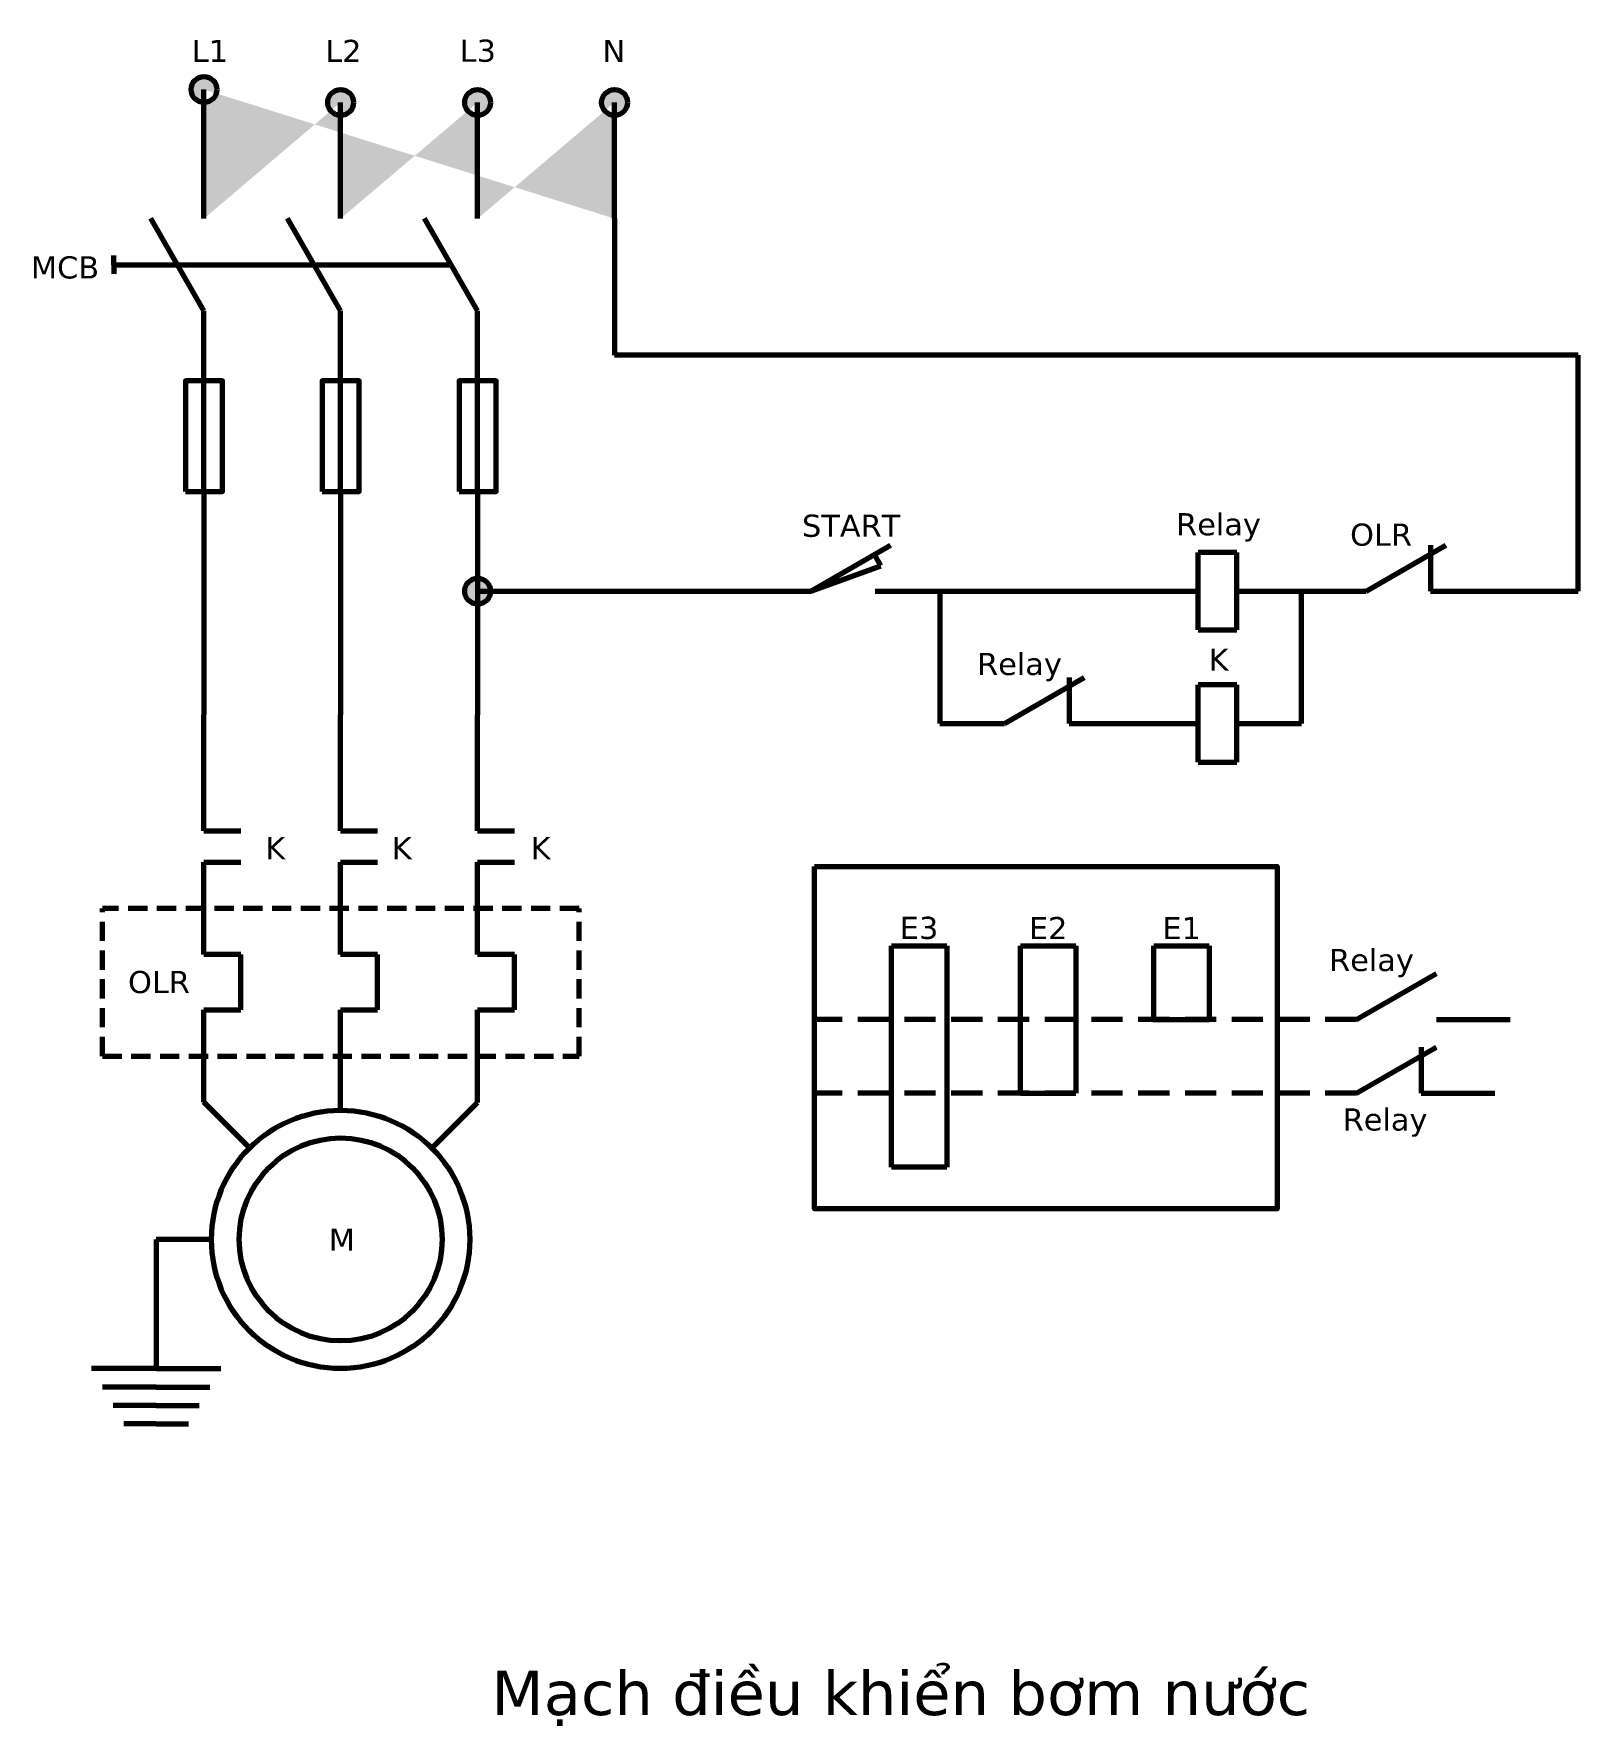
# Model space of a CAD drawing. Header units: inches. Extents: x -249378 to 8604139, y -7721310 to 888715.
# Drawn here: x 5124131 to 5542711, y -2919860 to -2461214 of the extents above; entities that cross this region are included whole.
import ezdxf

# ---------------------------------------------------------------- set-up
doc = ezdxf.new("R2010")
doc.units = ezdxf.units.IN
doc.header["$LTSCALE"] = 130
doc.header["$MEASUREMENT"] = 0
doc.linetypes.add('DASHED', pattern=[0.75, 0.5, -0.25])
doc.styles.add('khong-ren', font='verdana_0.ttf', dxfattribs={"height": 400})

msp = doc.modelspace()

# ---------------------------------------------------------------- hatches: boundary and pattern name
at = {"lineweight": 70, "ltscale": 130}
h = msp.add_hatch(color=256, dxfattribs=at)
edge = h.paths.add_edge_path()
edge.add_arc((5281535, -2479810), 3500, 0, 360)
edge = h.paths.add_edge_path()
edge.add_arc((5244411, -2479810), 3500, 0, 360)
edge = h.paths.add_edge_path()
edge.add_arc((5207288, -2479810), 3500, 0, 360)
edge = h.paths.add_edge_path()
edge.add_arc((5170249, -2476310), 3500, 0, 360)
edge = h.paths.add_edge_path()
edge.add_line((5170249, -2479810), (5170249, -2476310))
edge.add_line((5281535, -2511294), (5281535, -2486294))
edge.add_line((5281535, -2504810), (5281535, -2479810))
edge.add_line((5244411, -2511294), (5244411, -2486294))
edge.add_line((5244411, -2504810), (5244411, -2479810))
edge.add_line((5207288, -2511294), (5207288, -2486294))
edge.add_line((5207288, -2504810), (5207288, -2479810))
edge.add_line((5170249, -2511294), (5170249, -2486294))
edge.add_line((5170249, -2504810), (5170249, -2479810))
h.paths.add_polyline_path([(5277545, -2461339), (5285123, -2461339), (5285123, -2470339), (5277545, -2470339)], flags=9)
h.paths.add_polyline_path([(5238758, -2461214), (5250172, -2461214), (5250172, -2470464), (5238758, -2470464)], flags=9)
h.paths.add_polyline_path([(5202275, -2461277), (5213773, -2461277), (5213773, -2470401), (5202275, -2470401)], flags=9)
h.paths.add_polyline_path([(5166274, -2461329), (5177430, -2461329), (5177430, -2470349), (5166274, -2470349)], flags=9)
h = msp.add_hatch(color=256, dxfattribs=at)
edge = h.paths.add_edge_path()
edge.add_arc((5244411, -2612269), 3500, 0, 360)

# ---------------------------------------------------------------- linework, layer by layer
for p, q in [((5170249, -2479810), (5170249, -2476310)), ((5281535, -2511294), (5281535, -2548285)), ((5183032, -2523794), (5237195, -2523794)), ((5542711, -2548285), (5281535, -2548285)), ((5542711, -2612269), (5542711, -2548285)), ((5170249, -2585277), (5170249, -2639261)), ((5207288, -2585277), (5207288, -2639261)), ((5244411, -2585277), (5244411, -2639261)), ((5353700, -2605358), (5351946, -2602319)), ((5334711, -2612269), (5353700, -2605358)), ((5244411, -2612269), (5334711, -2612269)), ((5467711, -2648117), (5467711, -2612269)), ((5502711, -2612269), (5542711, -2612269)), ((5170249, -2639261), (5170249, -2645744)), ((5207288, -2639261), (5207288, -2645744)), ((5244411, -2639261), (5244411, -2645744)), ((5170249, -2677228), (5180249, -2677228)), ((5207288, -2677228), (5217288, -2677228)), ((5244411, -2677228), (5254411, -2677228)), ((5356554, -2708346), (5371554, -2708346)), ((5356554, -2768346), (5356554, -2708346)), ((5371554, -2708346), (5371554, -2768346)), ((5391554, -2708346), (5406554, -2708346)), ((5391554, -2748346), (5391554, -2708346)), ((5406554, -2708346), (5406554, -2748346)), ((5427723, -2708346), (5442723, -2708346)), ((5427723, -2728346), (5427723, -2708346)), ((5442723, -2708346), (5442723, -2728346)), ((5427423, -2728346), (5442723, -2728346)), ((5504277, -2728346), (5524277, -2728346)), ((5391554, -2748346), (5406554, -2748346)), ((5500126, -2748346), (5520126, -2748346)), ((5371554, -2768346), (5356554, -2768346)), ((5172288, -2787951), (5157288, -2787951)), ((5157288, -2787951), (5157288, -2822951)), ((5157288, -2822951), (5139788, -2822951)), ((5157288, -2822951), (5174788, -2822951)), ((5157288, -2827951), (5142705, -2827951)), ((5157288, -2827951), (5171872, -2827951)), ((5157288, -2832951), (5145622, -2832951)), ((5157288, -2832951), (5168955, -2832951)), ((5157288, -2837951), (5148538, -2837951)), ((5157288, -2837951), (5166038, -2837951))]:
    msp.add_line(p, q, dxfattribs=at)
at = {"lineweight": 70, "ltscale": 80}
for p, q in [((5170249, -2504810), (5170249, -2479810)), ((5207288, -2504810), (5207288, -2479810)), ((5244411, -2504810), (5244411, -2479810)), ((5281535, -2504810), (5281535, -2479810)), ((5170249, -2511294), (5170249, -2486294)), ((5207288, -2511294), (5207288, -2486294)), ((5244411, -2511294), (5244411, -2486294)), ((5281535, -2511294), (5281535, -2486294)), ((5145815, -2523794), (5183032, -2523794)), ((5170249, -2561294), (5170249, -2536294)), ((5207288, -2561294), (5207288, -2536294)), ((5244411, -2561294), (5244411, -2536294)), ((5170249, -2567777), (5170249, -2542777)), ((5207288, -2567777), (5207288, -2542777)), ((5244411, -2567777), (5244411, -2542777)), ((5170249, -2585277), (5170249, -2567777)), ((5207288, -2585277), (5207288, -2567777)), ((5244411, -2585277), (5244411, -2567777)), ((5170249, -2585277), (5170249, -2574261)), ((5207288, -2585277), (5207288, -2574261)), ((5244411, -2585277), (5244411, -2574261)), ((5334711, -2612269), (5356362, -2599769)), ((5485211, -2612269), (5506862, -2599769)), ((5502711, -2599769), (5502711, -2612269)), ((5450211, -2601769), (5439711, -2601769)), ((5439711, -2612269), (5439711, -2601769)), ((5450211, -2622769), (5450211, -2601769)), ((5352211, -2612269), (5387211, -2612269)), ((5369711, -2612269), (5369711, -2648117)), ((5387211, -2612269), (5404711, -2612269)), ((5404711, -2612269), (5439711, -2612269)), ((5439711, -2622769), (5439711, -2612269)), ((5450211, -2612269), (5467711, -2612269)), ((5467711, -2612269), (5485211, -2612269)), ((5439711, -2622769), (5450211, -2622769)), ((5387211, -2648117), (5408862, -2635617)), ((5404711, -2635617), (5404711, -2648117)), ((5439711, -2648117), (5439711, -2637617)), ((5450211, -2637617), (5439711, -2637617)), ((5450211, -2658617), (5450211, -2637617)), ((5170249, -2670744), (5170249, -2645744)), ((5207288, -2670744), (5207288, -2645744)), ((5244411, -2670744), (5244411, -2645744)), ((5369711, -2648117), (5387211, -2648117)), ((5404711, -2648117), (5439711, -2648117)), ((5439711, -2658617), (5439711, -2648117)), ((5450211, -2648117), (5467711, -2648117)), ((5170249, -2677228), (5170249, -2652228)), ((5207288, -2677228), (5207288, -2652228)), ((5244411, -2677228), (5244411, -2652228)), ((5439711, -2658617), (5450211, -2658617)), ((5170249, -2710744), (5170249, -2685744)), ((5170249, -2685744), (5180249, -2685744)), ((5207288, -2710744), (5207288, -2685744)), ((5207288, -2685744), (5217288, -2685744)), ((5244411, -2710744), (5244411, -2685744)), ((5244411, -2685744), (5254411, -2685744)), ((5180249, -2710744), (5170249, -2710744)), ((5180249, -2725744), (5180249, -2710744)), ((5217288, -2710744), (5207288, -2710744)), ((5217288, -2725744), (5217288, -2710744)), ((5254411, -2710744), (5244411, -2710744)), ((5254411, -2725744), (5254411, -2710744)), ((5482626, -2728346), (5504277, -2715846)), ((5170249, -2750744), (5170249, -2725744)), ((5170249, -2725744), (5180249, -2725744)), ((5207288, -2752951), (5207288, -2725744)), ((5207288, -2725744), (5217288, -2725744)), ((5244411, -2750828), (5244411, -2725744)), ((5244411, -2725744), (5254411, -2725744)), ((5482626, -2748346), (5504277, -2735846)), ((5500126, -2735846), (5500126, -2748346)), ((5182623, -2763119), (5170249, -2750744)), ((5232037, -2763202), (5244411, -2750828))]:
    msp.add_line(p, q, dxfattribs=at)
at = {"lineweight": 70, "ltscale": 30}
for p, q in [((5170249, -2536294), (5155815, -2511294)), ((5207288, -2536294), (5192855, -2511294)), ((5244411, -2536294), (5229978, -2511294))]:
    msp.add_line(p, q, dxfattribs=at)
at = {"lineweight": 70, "ltscale": 70}
for q in [(5145815, -2521294), (5145815, -2526294)]:
    msp.add_line((5145815, -2523794), q, dxfattribs=at)
at = {"linetype": 'DASHED', "lineweight": 70, "ltscale": 80}
for p, q in [((5271911, -2698244), (5142749, -2698244)), ((5142749, -2738244), (5142749, -2698244)), ((5271911, -2738244), (5271911, -2698244)), ((5142749, -2738244), (5271911, -2738244))]:
    msp.add_line(p, q, dxfattribs=at)
at = {"linetype": 'DASHED', "lineweight": 70, "ltscale": 130}
for p, q in [((5482626, -2728346), (5335764, -2728346)), ((5482626, -2748346), (5335764, -2748346))]:
    msp.add_line(p, q, dxfattribs=at)
at = {"lineweight": 70, "ltscale": 130}
for points in [[(5165249, -2585277), (5175249, -2585277), (5175249, -2555277), (5165249, -2555277)], [(5202288, -2585277), (5212288, -2585277), (5212288, -2555277), (5202288, -2555277)], [(5239411, -2585277), (5249411, -2585277), (5249411, -2555277), (5239411, -2555277)], [(5335764, -2686840), (5461144, -2686840), (5461144, -2779673), (5335764, -2779673)]]:
    msp.add_lwpolyline(points, close=True, dxfattribs=at)
for centre in [(5170249, -2476310), (5207288, -2479810), (5244411, -2479810), (5281535, -2479810), (5244411, -2612269)]:
    msp.add_circle(centre, 3500, dxfattribs=at)
at = {"lineweight": 70, "ltscale": 80}
for radius in [35000, 27500]:
    msp.add_circle((5207288, -2787951), radius, dxfattribs=at)

# ---------------------------------------------------------------- texts
at = {"lineweight": 70, "ltscale": 30, "attachment_point": 5, "style": 'khong-ren'}
for s, insert, char_height, width in [('L1', (5171852, -2465839), 6000, 8762.26), ('L2', (5208024, -2465839), 6000, 8762.26), ('L3', (5244465, -2465839), 6000, 8762.26), ('N', (5281334, -2465839), 6000, 8762.26), ('MCB', (5132571, -2524569), 6000, 17336.59), ('Relay', (5445228, -2594972), 6000, 17336.59), ('START', (5345655, -2594580), 6000, 17336.59), ('OLR', (5489281, -2596991), 6000, 17336.59), ('K', (5445228, -2630820), 6000, 17336.59), ('Relay', (5391281, -2632838), 6000, 17336.59), ('K', (5189548, -2681891), 6000, 8697.2), ('K', (5223854, -2681891), 6000, 8697.2), ('K', (5261467, -2681891), 6000, 8697.2), ('E3', (5364054, -2703567), 6000, 17336.59), ('E2', (5399054, -2703567), 6000, 17336.59), ('E1', (5435223, -2703567), 6000, 17336.59), ('Relay', (5486696, -2713068), 6000, 17336.59), ('OLR', (5158045, -2718244), 6000, 17336.59), ('Relay', (5490371, -2756286), 6000, 17336.59), ('M', (5207626, -2788026), 6000, 17336.59), ('Mạch điều khiển bơm nước', (5359097, -2912353), 12000, 240403.16)]:
    msp.add_mtext(s, dxfattribs=dict(at, insert=insert, char_height=char_height, width=width))

doc.saveas('drawing.dxf')
